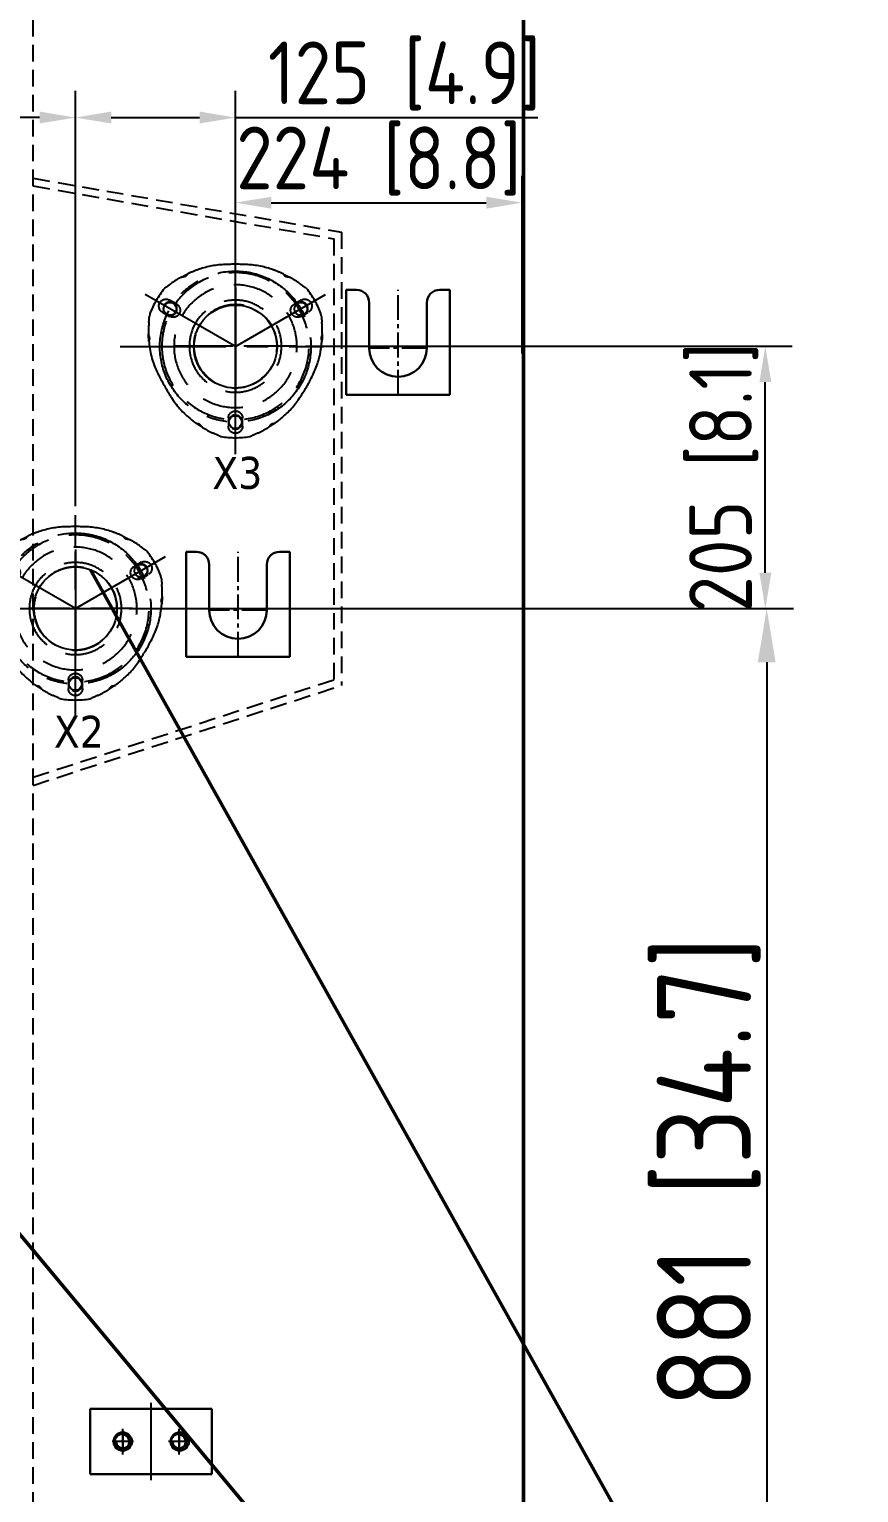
# Model space of a CAD drawing. Header units: millimetres. Extents: x 226184 to 235717, y -181921 to -175474.
# Drawn here: x 229020 to 229668, y -177873 to -176729 of the extents above; entities that cross this region are included whole.
import ezdxf

# ---------------------------------------------------------------- set-up
doc = ezdxf.new("R2010")
doc.units = ezdxf.units.MM
doc.header["$LTSCALE"] = 13
for name, pattern in [('CENTER2', [1.125, 0.75, -0.125, 0.125, -0.125]), ('CENTERX2', [101.6, 63.5, -12.7, 12.7, -12.7]), ('DASHED', [0.75, 0.5, -0.25]), ('HIDDEN', [9.525, 6.35, -3.175])]:
    doc.linetypes.add(name, pattern=pattern)
for name, color, linetype in [('1', 4, 'Continuous'), ('2', 3, 'Continuous'), ('2细线层', 4, 'Continuous'), ('4', 2, 'HIDDEN'), ('4虚线层', 6, 'DASHED'), ('中心线', 1, 'CENTER2'), ('粗实线', 4, 'Continuous')]:
    doc.layers.add(name, color=color, linetype=linetype)
doc.layers.add('2细实线', color=3, linetype='Continuous', lineweight=20)
doc.layers.add('标注、文本', color=3, linetype='Continuous', lineweight=25)
doc.styles.get("Standard").update_dxf_attribs({"font": 'gbenor.shx', "bigfont": 'gbcbig.shx'})
doc.styles.add('Tahoma$001', font='tahoma.ttf', dxfattribs={"height": 2.159784})
doc.dimstyles.new('英寸 1-10', dxfattribs={"dimscale": 14, "dimtxt": 3.5, "dimasz": 2, "dimexe": 1.5, "dimexo": 0.5, "dimgap": 0.5, "dimtad": 1, "dimtoh": 1, "dimdec": 1, "dimdsep": 46, "dimtxsty": 'Standard', "dimcen": 2.5, "dimclrd": 3, "dimclre": 3, "dimclrt": 3, "dimadec": 0, "dimazin": 2, "dimtfac": 1, "dimtdec": 1, "dimtmove": 0, "dimatfit": 2, "dimfxl": 1, "dimarcsym": 0})

# ---------------------------------------------------------------- blocks, each defined once
blk = doc.blocks.new('*D39')
at = {"layer": '2细实线', "color": 3, "linetype": 'ByBlock', "lineweight": -2}
for p, q in [((228930.8, -176897.1), (228930.8, -176777.3)), ((229055.8, -177102.1), (229055.8, -176777.3)), ((228930.8, -176798.3), (228694.7, -176798.3)), ((229027.8, -176798.3), (228958.8, -176798.3))]:
    blk.add_line(p, q, dxfattribs=at)
at = {"layer": '2细实线', "color": 3, "linetype": 'ByBlock'}
for points in [[(228958.8, -176793.6), (228958.8, -176802.9), (228930.8, -176798.3)], [(229027.8, -176793.6), (229027.8, -176802.9), (229055.8, -176798.3)]]:
    blk.add_solid(points, dxfattribs=at)
at = {"layer": 'Defpoints', "color": 0, "linetype": 'ByBlock'}
for p in [(228930.8, -176798.3), (228930.8, -176904.1), (229055.8, -177109.1)]:
    blk.add_point(p, dxfattribs=at)
at = {"layer": '2细实线', "color": 3, "linetype": 'ByBlock', "insert": (228798.7, -176765.8), "char_height": 49, "attachment_point": 5}
blk.add_mtext('125 [4.9]', dxfattribs=at)
blk = doc.blocks.new('*D40')
at = {"layer": '2细实线', "color": 3, "linetype": 'ByBlock', "lineweight": -2}
for p, q in [((229055.8, -177099.4), (229055.8, -176777.3)), ((229180.8, -177025), (229180.8, -176777.3)), ((229083.8, -176798.3), (229152.8, -176798.3)), ((229180.8, -176798.3), (229416.9, -176798.3))]:
    blk.add_line(p, q, dxfattribs=at)
at = {"layer": '2细实线', "color": 3, "linetype": 'ByBlock'}
for points in [[(229083.8, -176793.6), (229083.8, -176802.9), (229055.8, -176798.3)], [(229152.8, -176793.6), (229152.8, -176802.9), (229180.8, -176798.3)]]:
    blk.add_solid(points, dxfattribs=at)
at = {"layer": 'Defpoints', "color": 0, "linetype": 'ByBlock'}
for p in [(229180.8, -176798.3), (229180.8, -177032), (229055.8, -177106.4)]:
    blk.add_point(p, dxfattribs=at)
at = {"layer": '2细实线', "color": 3, "linetype": 'ByBlock', "insert": (229312.8, -176765.8), "char_height": 49, "attachment_point": 5}
blk.add_mtext('125 [4.9]', dxfattribs=at)
blk = doc.blocks.new('*D47')
at = {"layer": '2细实线', "color": 3, "linetype": 'ByBlock', "lineweight": -2}
for p, q in [((229180.8, -176982.8), (229180.8, -176843.8)), ((229404.7, -176982.8), (229404.7, -176843.8)), ((229208.8, -176864.8), (229376.7, -176864.8))]:
    blk.add_line(p, q, dxfattribs=at)
at = {"layer": '2细实线', "color": 3, "linetype": 'ByBlock'}
for points in [[(229208.8, -176860.2), (229208.8, -176869.5), (229180.8, -176864.8)], [(229376.7, -176860.2), (229376.7, -176869.5), (229404.7, -176864.8)]]:
    blk.add_solid(points, dxfattribs=at)
at = {"layer": 'Defpoints', "color": 0, "linetype": 'ByBlock'}
for p in [(229404.7, -176864.8), (229180.8, -176989.8), (229404.7, -176989.8)]:
    blk.add_point(p, dxfattribs=at)
at = {"layer": '2细实线', "color": 3, "linetype": 'ByBlock', "insert": (229292.8, -176832.3), "char_height": 49, "attachment_point": 5}
blk.add_mtext('224 [8.8]', dxfattribs=at)
blk = doc.blocks.new('*D48')
at = {"layer": '2细实线', "color": 3, "linetype": 'ByBlock', "lineweight": -2}
for p, q in [((229099.2, -177182), (229616.8, -177182)), ((229595.8, -177224), (229595.8, -178021)), ((229412.8, -178063), (229616.8, -178063))]:
    blk.add_line(p, q, dxfattribs=at)
at = {"layer": '2细实线', "color": 3, "linetype": 'ByBlock'}
for points in [[(229588.8, -177224), (229602.8, -177224), (229595.8, -177182)], [(229588.8, -178021), (229602.8, -178021), (229595.8, -178063)]]:
    blk.add_solid(points, dxfattribs=at)
at = {"layer": 'Defpoints', "color": 0, "linetype": 'ByBlock'}
for p in [(229092.2, -177182), (229405.8, -178063), (229595.8, -178063)]:
    blk.add_point(p, dxfattribs=at)
at = {"layer": '2细实线', "color": 3, "linetype": 'ByBlock', "insert": (229550.5, -177622.5), "char_height": 73.5, "attachment_point": 5, "rotation": 90}
blk.add_mtext('881 [34.7]', dxfattribs=at)
blk = doc.blocks.new('*D49')
at = {"layer": '2细实线', "color": 3, "linetype": 'ByBlock', "lineweight": -2}
for p, q in [((229235.5, -176977), (229615.7, -176977)), ((229594.7, -177154), (229594.7, -177005)), ((229228.3, -177182), (229615.7, -177182))]:
    blk.add_line(p, q, dxfattribs=at)
at = {"layer": '2细实线', "color": 3, "linetype": 'ByBlock'}
for points in [[(229590.1, -177005), (229599.4, -177005), (229594.7, -176977)], [(229590.1, -177154), (229599.4, -177154), (229594.7, -177182)]]:
    blk.add_solid(points, dxfattribs=at)
at = {"layer": 'Defpoints', "color": 0, "linetype": 'ByBlock'}
for p in [(229228.5, -176977), (229594.7, -176977), (229221.3, -177182)]:
    blk.add_point(p, dxfattribs=at)
at = {"layer": '2细实线', "color": 3, "linetype": 'ByBlock', "insert": (229562.2, -177079.5), "char_height": 49, "attachment_point": 5, "rotation": 90}
blk.add_mtext('205 [8.1]', dxfattribs=at)
blk = doc.blocks.new('A$C712F3155')
at = {"layer": '1', "color": 1, "linetype": 'CENTERX2', "lineweight": -3, "ltscale": 0.1}
for p, q in [((90, 0), (90, 157)), ((90, 130.3), (90, 35.5)), ((90, 84.1), (19.5, 124.8)), ((90, 84.1), (160.5, 124.8)), ((0, 84.1), (158.7, 84.1))]:
    blk.add_line(p, q, dxfattribs=at)
blk.add_circle((90, 84.1), 59, dxfattribs=at)
at = {"layer": '2细线层'}
for centre in [(38.9, 113.6), (141.1, 113.6), (90, 25.1)]:
    blk.add_circle(centre, 5, dxfattribs=at)
at = {"layer": '标注、文本'}
for centre in [(38.9, 113.6), (141.1, 113.6), (90, 25.1)]:
    blk.add_arc(centre, 5.5, 242.6715, 150, dxfattribs=at)
at = {"layer": '粗实线'}
blk.add_circle((90, 84.1), 32.5, dxfattribs=at)
blk = doc.blocks.new('A$C03F92070')
at = {"layer": '4虚线层', "ltscale": 5}
for p, q in [((67.8, 40.2), (67.8, 116)), ((16.4, 107.6), (22, 104.3)), ((113.7, 104.3), (119.3, 107.6)), ((16.5, 94.8), (10.9, 98)), ((124.8, 98), (119.2, 94.8)), ((23.3, 71.5), (112.4, 71.5)), ((62.3, 8.9), (62.3, 15.4)), ((73.3, 15.4), (73.3, 8.9))]:
    blk.add_line(p, q, dxfattribs=at)
for radius in [57.5, 48, 36, 32.5]:
    blk.add_circle((67.8, 71.5), radius, dxfattribs=at)
at = {"layer": '4虚线层', "ltscale": 5, "extrusion": (0, 0, -1)}
for centre, radius, start, end in [((-68.8, 46.5), 90, 64.9245, 71.0219), ((-62.3, 65.4), 70, 71.0219, 87.9453), ((-67.8, -88), 223.5, 87.9453, 92.0547), ((-73.4, 65.4), 70, 92.0547, 108.9781), ((-66.9, 46.5), 90, 108.9781, 115.0755), ((-67.8, 71.5), 71.5, 20.9645, 39.0355), ((-68.8, 46.5), 90, 51.0831, 52.2343), ((-68.8, 46.5), 90, 55.4521, 61.3818), ((-66.9, 46.5), 90, 118.6182, 124.5479), ((-66.9, 46.5), 90, 127.7657, 128.9169), ((-67.8, 71.5), 71.5, 140.9645, 159.0355), ((-90, 83.1), 90, 7.7657, 8.9169), ((-45.7, 83.1), 90, 171.0831, 172.2343), ((-90, 83.1), 90, 358.6182, 4.5479), ((-45.7, 83.1), 90, 175.4521, 181.3818), ((-90, 83.1), 90, 349.4672, 355.0755), ((-65.6, 80.8), 70, 186.6023, 207.2178), ((-45.7, 83.1), 90, 184.9245, 186.6023), ((-70.3, 79.5), 70, 331.9245, 349.4672), ((-205.8, 151.7), 223.5, 327.6503, 331.9245), ((71, 151), 223.5, 207.2178, 212.3568), ((-76.1, 69.6), 70, 310.1708, 327.6503), ((-58.7, 68.9), 70, 212.3568, 233.0262), ((-89, 84.9), 90, 304.9245, 310.1708), ((-46.7, 84.9), 90, 233.0262, 235.0755), ((-89, 84.9), 90, 295.4521, 301.3818), ((-89, 84.9), 90, 291.0831, 292.2343), ((-67.8, 71.5), 71.5, 260.9645, 279.0355), ((-46.7, 84.9), 90, 247.7657, 248.9169), ((-46.7, 84.9), 90, 238.6182, 244.5479)]:
    blk.add_arc(centre, radius, start, end, dxfattribs=at)
at = {"layer": '4虚线层', "ltscale": 5}
for centre, start, end in [((13.6, 102.8), 60, 240), ((19.2, 99.6), 240, 60), ((116.5, 99.6), 120, 300), ((122.1, 102.8), 300, 120), ((67.8, 15.4), 0, 180), ((67.8, 8.9), 180, 0)]:
    blk.add_arc(centre, 5.5, start, end, dxfattribs=at)
for points, knots in [([(30.9, 128.1), (30.9, 128.1), (30.9, 128.1), (30.8, 128.1), (30.8, 128), (30.6, 128), (30.5, 127.9), (30.2, 127.8), (30, 127.7), (29.7, 127.5), (29.5, 127.4), (29.2, 127.3), (29, 127.2), (28.6, 127), (28.4, 126.9), (28, 126.7), (27.8, 126.6), (27.4, 126.4), (27.2, 126.3), (26.9, 126.1), (26.7, 126), (26.4, 125.8), (26.2, 125.8), (26, 125.6), (25.9, 125.6), (25.7, 125.5), (25.6, 125.4), (25.6, 125.4), (25.6, 125.4), (25.6, 125.4), (25.6, 125.4), (25.6, 125.4)], [0, 0, 0, 0, 0.043819, 0.043819, 0.119878, 0.119878, 0.195937, 0.195937, 0.271996, 0.271996, 0.348055, 0.348055, 0.424114, 0.424114, 0.500173, 0.500173, 0.576231, 0.576231, 0.65229, 0.65229, 0.728349, 0.728349, 0.804408, 0.804408, 0.880467, 0.880467, 0.956526, 0.956526, 0.994556, 0.994556, 1, 1, 1, 1]), ([(30.7, 128), (30.6, 128), (30.6, 127.9), (30.5, 127.8), (30.4, 127.8), (30.3, 127.6), (30.2, 127.5), (30.1, 127.4), (30, 127.3), (29.9, 127), (29.8, 126.9), (29.6, 126.7), (29.5, 126.6), (29.3, 126.5), (29.2, 126.4), (28.9, 126.3), (28.8, 126.2), (28.4, 126.1), (28.1, 126), (27.5, 125.9), (27.3, 125.8), (26.9, 125.8), (26.7, 125.7), (26.5, 125.7), (26.4, 125.7), (26, 125.6), (25.8, 125.6), (25.7, 125.5)], [0, 0, 0, 0, 0.0625, 0.0625, 0.125, 0.125, 0.1875, 0.1875, 0.25, 0.25, 0.3125, 0.3125, 0.375, 0.375, 0.4375, 0.4375, 0.5, 0.5, 0.625, 0.625, 0.75, 0.75, 0.8125, 0.8125, 0.875, 0.875, 1, 1, 1, 1]), ([(110.1, 125.4), (110.1, 125.4), (110.1, 125.4), (110.1, 125.4), (110.1, 125.4), (110.1, 125.4), (110, 125.5), (109.8, 125.6), (109.7, 125.6), (109.5, 125.8), (109.3, 125.8), (109, 126), (108.8, 126.1), (108.5, 126.3), (108.3, 126.4), (107.9, 126.6), (107.7, 126.7), (107.3, 126.9), (107.1, 127), (106.7, 127.2), (106.5, 127.3), (106.2, 127.5), (106, 127.5), (105.7, 127.7), (105.5, 127.8), (105.2, 127.9), (105.1, 128), (104.9, 128), (104.9, 128.1), (104.8, 128.1), (104.8, 128.1), (104.8, 128.1), (104.8, 128.1), (104.8, 128.1)], [0, 0, 0, 0, 0.005743, 0.005743, 0.043766, 0.043766, 0.119813, 0.119813, 0.195859, 0.195859, 0.271906, 0.271906, 0.347952, 0.347952, 0.423999, 0.423999, 0.500046, 0.500046, 0.576092, 0.576092, 0.652139, 0.652139, 0.728185, 0.728185, 0.804232, 0.804232, 0.880279, 0.880279, 0.956325, 0.956325, 0.994349, 0.994349, 1, 1, 1, 1]), ([(110, 125.5), (109.9, 125.5), (109.8, 125.6), (109.6, 125.6), (109.5, 125.6), (109.2, 125.7), (109, 125.7), (108.4, 125.8), (108.2, 125.9), (107.6, 126), (107.3, 126.1), (106.9, 126.2), (106.8, 126.3), (106.5, 126.4), (106.4, 126.5), (106.2, 126.6), (106.1, 126.7), (105.9, 126.9), (105.8, 127), (105.7, 127.3), (105.6, 127.3), (105.5, 127.5), (105.4, 127.6), (105.3, 127.8), (105.2, 127.8), (105.1, 127.9), (105.1, 128), (105, 128)], [0, 0, 0, 0, 0.0625, 0.0625, 0.125, 0.125, 0.25, 0.25, 0.375, 0.375, 0.5, 0.5, 0.5625, 0.5625, 0.625, 0.625, 0.6875, 0.6875, 0.75, 0.75, 0.8125, 0.8125, 0.875, 0.875, 0.9375, 0.9375, 1, 1, 1, 1]), ([(13.9, 117.8), (13.9, 117.8), (13.9, 117.8), (13.8, 117.7), (13.8, 117.7), (13.7, 117.6), (13.7, 117.6)], [0, 0, 0, 0, 0.272943, 0.542517, 0.809704, 1, 1, 1, 1]), ([(14.2, 118), (14.2, 118), (14.1, 118), (14.1, 117.9), (14, 117.9), (14, 117.8), (13.9, 117.8)], [0, 0, 0, 0, 0.251777, 0.501943, 0.751136, 1, 1, 1, 1]), ([(14.6, 118.3), (14.5, 118.2), (14.5, 118.2), (14.4, 118.1), (14.3, 118.1), (14.2, 118), (14.2, 118)], [0, 0, 0, 0, 0.251749, 0.501948, 0.751171, 1, 1, 1, 1]), ([(15.7, 119.2), (15.7, 119.1), (15.6, 119), (15.5, 118.9), (15.3, 118.8), (15.2, 118.7), (15.1, 118.6), (14.9, 118.5), (14.8, 118.5), (14.7, 118.4), (14.6, 118.3), (14.6, 118.3)], [0, 0, 0, 0, 0.114473, 0.22719, 0.338528, 0.448878, 0.558641, 0.668227, 0.778044, 0.888502, 1, 1, 1, 1]), ([(17.8, 120.6), (17.8, 120.6), (17.7, 120.6), (17.6, 120.5), (17.3, 120.3), (16.9, 120), (16.6, 119.8), (16.3, 119.6), (16, 119.4), (15.8, 119.2), (15.7, 119.2)], [0, 0, 0, 0, 0.026865, 0.187364, 0.351072, 0.511786, 0.674931, 0.783277, 0.891149, 1, 1, 1, 1]), ([(120, 119.2), (119.9, 119.2), (119.8, 119.3), (119.7, 119.4), (119.5, 119.5), (119.4, 119.6), (119.3, 119.6), (119.1, 119.8), (118.8, 120), (118.4, 120.3), (118.1, 120.5), (118, 120.6), (117.9, 120.6), (117.9, 120.6)], [0, 0, 0, 0, 0.05466, 0.108896, 0.162888, 0.216817, 0.270864, 0.325211, 0.488741, 0.649833, 0.813717, 0.974388, 1, 1, 1, 1]), ([(121.1, 118.3), (121.1, 118.3), (121, 118.4), (120.9, 118.5), (120.8, 118.5), (120.6, 118.6), (120.5, 118.7), (120.4, 118.8), (120.2, 118.9), (120.1, 119), (120, 119.1), (120, 119.2)], [0, 0, 0, 0, 0.111498, 0.221956, 0.331773, 0.441359, 0.551122, 0.661472, 0.77281, 0.885527, 1, 1, 1, 1]), ([(121.5, 118), (121.5, 118), (121.4, 118.1), (121.3, 118.1), (121.2, 118.2), (121.2, 118.2), (121.1, 118.3)], [0, 0, 0, 0, 0.248829, 0.498052, 0.748251, 1, 1, 1, 1]), ([(121.8, 117.8), (121.7, 117.8), (121.7, 117.9), (121.6, 117.9), (121.6, 118), (121.5, 118), (121.5, 118)], [0, 0, 0, 0, 0.248864, 0.498057, 0.748223, 1, 1, 1, 1]), ([(122, 117.6), (122, 117.6), (121.9, 117.7), (121.9, 117.7), (121.8, 117.8), (121.8, 117.8), (121.8, 117.8)], [0, 0, 0, 0, 0.190293, 0.457482, 0.727057, 1, 1, 1, 1]), ([(0.5, 92.8), (0.5, 92.7), (0.5, 92.6), (0.5, 92.4), (0.5, 92.3), (0.4, 92.1), (0.4, 91.9), (0.4, 91.7), (0.4, 91.3), (0.3, 90.9), (0.3, 90.5), (0.3, 90.3), (0.3, 90.3), (0.3, 90.2)], [0, 0, 0, 0, 0.05466, 0.108897, 0.162889, 0.216817, 0.270864, 0.325211, 0.488741, 0.649833, 0.813717, 0.974388, 1, 1, 1, 1]), ([(0.7, 94.3), (0.7, 94.2), (0.7, 94.1), (0.6, 94), (0.6, 93.8), (0.6, 93.6), (0.6, 93.5), (0.6, 93.3), (0.6, 93.1), (0.5, 93), (0.5, 92.8), (0.5, 92.8)], [0, 0, 0, 0, 0.111498, 0.221956, 0.331773, 0.441359, 0.551122, 0.661472, 0.77281, 0.885527, 1, 1, 1, 1]), ([(0.7, 94.7), (0.7, 94.6), (0.7, 94.6), (0.7, 94.5), (0.7, 94.4), (0.7, 94.3), (0.7, 94.3)], [0, 0, 0, 0, 0.248829, 0.498052, 0.748251, 1, 1, 1, 1]), ([(0.8, 95.3), (0.8, 95.3), (0.8, 95.2), (0.8, 95.2), (0.8, 95.1), (0.8, 95), (0.8, 95)], [0, 0, 0, 0, 0.190297, 0.457484, 0.727058, 1, 1, 1, 1]), ([(134.9, 95), (134.9, 95), (134.9, 95.1), (134.9, 95.2), (134.9, 95.2), (134.9, 95.3), (134.9, 95.3)], [0, 0, 0, 0, 0.272943, 0.542517, 0.809704, 1, 1, 1, 1]), ([(135, 94.7), (135, 94.7), (134.9, 94.8), (134.9, 94.8), (134.9, 94.9), (134.9, 95), (134.9, 95)], [0, 0, 0, 0, 0.251777, 0.501943, 0.751136, 1, 1, 1, 1]), ([(135, 94.3), (135, 94.3), (135, 94.4), (135, 94.5), (135, 94.6), (135, 94.6), (135, 94.7)], [0, 0, 0, 0, 0.251749, 0.501948, 0.751171, 1, 1, 1, 1]), ([(135.2, 92.8), (135.2, 92.8), (135.2, 93), (135.1, 93.1), (135.1, 93.3), (135.1, 93.5), (135.1, 93.6), (135.1, 93.8), (135.1, 94), (135, 94.1), (135, 94.2), (135, 94.3)], [0, 0, 0, 0, 0.114473, 0.22719, 0.338528, 0.448878, 0.558641, 0.668227, 0.778044, 0.888502, 1, 1, 1, 1]), ([(135.4, 90.2), (135.4, 90.3), (135.4, 90.3), (135.4, 90.5), (135.4, 90.9), (135.3, 91.3), (135.3, 91.7), (135.3, 92.1), (135.2, 92.4), (135.2, 92.7), (135.2, 92.8)], [0, 0, 0, 0, 0.026865, 0.187364, 0.351073, 0.511786, 0.674931, 0.783277, 0.891149, 1, 1, 1, 1]), ([(0, 81.2), (0, 81.2), (0, 81.2), (0, 81.1), (0, 81.1), (0, 81.1), (0, 81), (0, 80.8), (0, 80.7), (0, 80.4), (0, 80.2), (0.1, 79.8), (0.1, 79.7), (0.1, 79.2), (0.1, 79), (0.1, 78.6), (0.1, 78.4), (0.1, 77.9), (0.2, 77.7), (0.2, 77.3), (0.2, 77.1), (0.2, 76.7), (0.2, 76.5), (0.3, 76.1), (0.3, 76), (0.3, 75.7), (0.3, 75.5), (0.3, 75.3), (0.3, 75.3), (0.3, 75.2), (0.3, 75.2), (0.3, 75.2), (0.3, 75.2), (0.3, 75.2)], [0, 0, 0, 0, 0.005743, 0.005743, 0.043766, 0.043766, 0.119813, 0.119813, 0.195859, 0.195859, 0.271906, 0.271906, 0.347952, 0.347952, 0.423999, 0.423999, 0.500046, 0.500046, 0.576092, 0.576092, 0.652139, 0.652139, 0.728185, 0.728185, 0.804232, 0.804232, 0.880279, 0.880279, 0.956325, 0.956325, 0.994349, 0.994349, 1, 1, 1, 1]), ([(0, 81), (0, 80.9), (0, 80.8), (0.1, 80.6), (0.1, 80.5), (0.2, 80.2), (0.3, 80), (0.5, 79.5), (0.6, 79.2), (0.8, 78.7), (0.8, 78.4), (0.9, 78), (0.9, 77.8), (1, 77.5), (1, 77.4), (0.9, 77.1), (0.9, 77), (0.8, 76.7), (0.8, 76.6), (0.7, 76.3), (0.6, 76.2), (0.5, 76), (0.5, 75.9), (0.4, 75.8), (0.4, 75.7), (0.3, 75.5), (0.3, 75.5), (0.3, 75.4)], [0, 0, 0, 0, 0.0625, 0.0625, 0.125, 0.125, 0.25, 0.25, 0.375, 0.375, 0.5, 0.5, 0.5625, 0.5625, 0.625, 0.625, 0.6875, 0.6875, 0.75, 0.75, 0.8125, 0.8125, 0.875, 0.875, 0.9375, 0.9375, 1, 1, 1, 1]), ([(135.4, 75.4), (135.4, 75.5), (135.4, 75.5), (135.3, 75.7), (135.3, 75.8), (135.2, 75.9), (135.2, 76), (135.1, 76.2), (135, 76.3), (134.9, 76.6), (134.9, 76.7), (134.8, 77), (134.8, 77.1), (134.7, 77.4), (134.7, 77.5), (134.8, 77.8), (134.8, 78), (134.9, 78.4), (134.9, 78.7), (135.1, 79.2), (135.2, 79.5), (135.3, 79.8), (135.4, 80), (135.5, 80.2), (135.5, 80.3), (135.6, 80.6), (135.7, 80.8), (135.7, 81)], [0, 0, 0, 0, 0.0625, 0.0625, 0.125, 0.125, 0.1875, 0.1875, 0.25, 0.25, 0.3125, 0.3125, 0.375, 0.375, 0.4375, 0.4375, 0.5, 0.5, 0.625, 0.625, 0.75, 0.75, 0.8125, 0.8125, 0.875, 0.875, 1, 1, 1, 1]), ([(135.4, 75.2), (135.4, 75.2), (135.4, 75.2), (135.4, 75.3), (135.4, 75.3), (135.4, 75.5), (135.4, 75.7), (135.4, 76), (135.4, 76.1), (135.5, 76.5), (135.5, 76.7), (135.5, 77.1), (135.5, 77.3), (135.5, 77.7), (135.6, 78), (135.6, 78.4), (135.6, 78.6), (135.6, 79), (135.6, 79.3), (135.6, 79.7), (135.6, 79.9), (135.7, 80.2), (135.7, 80.4), (135.7, 80.7), (135.7, 80.8), (135.7, 81), (135.7, 81.1), (135.7, 81.1), (135.7, 81.1), (135.7, 81.2), (135.7, 81.2), (135.7, 81.2)], [0, 0, 0, 0, 0.043819, 0.043819, 0.119878, 0.119878, 0.195937, 0.195937, 0.271996, 0.271996, 0.348055, 0.348055, 0.424114, 0.424114, 0.500173, 0.500173, 0.576232, 0.576232, 0.65229, 0.65229, 0.728349, 0.728349, 0.804408, 0.804408, 0.880467, 0.880467, 0.956526, 0.956526, 0.994556, 0.994556, 1, 1, 1, 1]), ([(37.3, 11.2), (37.3, 11.2), (37.3, 11.2), (37.4, 11.1), (37.4, 11.1), (37.6, 11), (37.7, 10.9), (37.9, 10.7), (38.1, 10.6), (38.4, 10.4), (38.6, 10.3), (38.9, 10.1), (39.1, 10), (39.4, 9.7), (39.6, 9.6), (40, 9.4), (40.2, 9.3), (40.5, 9), (40.7, 8.9), (41, 8.7), (41.2, 8.6), (41.5, 8.4), (41.6, 8.3), (41.9, 8.2), (42, 8.1), (42.2, 8), (42.2, 8), (42.3, 7.9), (42.3, 7.9), (42.3, 7.9), (42.3, 7.9), (42.3, 7.9)], [0, 0, 0, 0, 0.043819, 0.043819, 0.119878, 0.119878, 0.195937, 0.195937, 0.271996, 0.271996, 0.348055, 0.348055, 0.424114, 0.424114, 0.500173, 0.500173, 0.576231, 0.576231, 0.65229, 0.65229, 0.728349, 0.728349, 0.804408, 0.804408, 0.880467, 0.880467, 0.956526, 0.956526, 0.994556, 0.994556, 1, 1, 1, 1]), ([(37.5, 11.1), (37.5, 11), (37.6, 11), (37.7, 11), (37.8, 10.9), (38, 10.9), (38.1, 10.9), (38.3, 10.9), (38.5, 10.9), (38.7, 10.8), (38.8, 10.8), (39.1, 10.8), (39.3, 10.7), (39.5, 10.6), (39.6, 10.5), (39.9, 10.4), (40, 10.3), (40.3, 10), (40.5, 9.8), (40.9, 9.4), (41.1, 9.2), (41.3, 8.9), (41.4, 8.8), (41.6, 8.6), (41.7, 8.5), (41.9, 8.2), (42, 8.1), (42.1, 8)], [0, 0, 0, 0, 0.0625, 0.0625, 0.125, 0.125, 0.1875, 0.1875, 0.25, 0.25, 0.3125, 0.3125, 0.375, 0.375, 0.4375, 0.4375, 0.5, 0.5, 0.625, 0.625, 0.75, 0.75, 0.8125, 0.8125, 0.875, 0.875, 1, 1, 1, 1]), ([(50.3, 3.6), (50.3, 3.6), (50.4, 3.5), (50.6, 3.5), (50.9, 3.3), (51.3, 3.1), (51.7, 3), (52, 2.8), (52.3, 2.7), (52.5, 2.6), (52.6, 2.5)], [0, 0, 0, 0, 0.026866, 0.187364, 0.351073, 0.511786, 0.674931, 0.783277, 0.891149, 1, 1, 1, 1]), ([(52.6, 2.5), (52.7, 2.5), (52.8, 2.5), (52.9, 2.4), (53.1, 2.3), (53.3, 2.3), (53.4, 2.2), (53.6, 2.1), (53.7, 2.1), (53.8, 2), (53.9, 2), (54, 1.9)], [0, 0, 0, 0, 0.114473, 0.22719, 0.338528, 0.448878, 0.558641, 0.668227, 0.778044, 0.888502, 1, 1, 1, 1]), ([(54, 1.9), (54, 1.9), (54.1, 1.9), (54.2, 1.9), (54.3, 1.8), (54.3, 1.8), (54.4, 1.8)], [0, 0, 0, 0, 0.251749, 0.501948, 0.751171, 1, 1, 1, 1]), ([(54.4, 1.8), (54.4, 1.8), (54.5, 1.7), (54.5, 1.7), (54.6, 1.7), (54.7, 1.7), (54.7, 1.6)], [0, 0, 0, 0, 0.251777, 0.501943, 0.751136, 1, 1, 1, 1]), ([(54.7, 1.6), (54.7, 1.6), (54.8, 1.6), (54.8, 1.6), (54.9, 1.6), (54.9, 1.5), (54.9, 1.5)], [0, 0, 0, 0, 0.272943, 0.542518, 0.809705, 1, 1, 1, 1]), ([(80.8, 1.5), (80.8, 1.5), (80.8, 1.6), (80.9, 1.6), (80.9, 1.6), (81, 1.6), (81, 1.6)], [0, 0, 0, 0, 0.190295, 0.457482, 0.727057, 1, 1, 1, 1]), ([(81, 1.6), (81, 1.7), (81.1, 1.7), (81.2, 1.7), (81.2, 1.7), (81.3, 1.8), (81.3, 1.8)], [0, 0, 0, 0, 0.248864, 0.498057, 0.748223, 1, 1, 1, 1]), ([(81.3, 1.8), (81.4, 1.8), (81.4, 1.8), (81.5, 1.9), (81.6, 1.9), (81.7, 1.9), (81.7, 1.9)], [0, 0, 0, 0, 0.248829, 0.498052, 0.748251, 1, 1, 1, 1]), ([(81.7, 1.9), (81.8, 2), (81.9, 2), (82, 2.1), (82.1, 2.1), (82.3, 2.2), (82.4, 2.3), (82.6, 2.3), (82.7, 2.4), (82.9, 2.5), (83, 2.5), (83.1, 2.5)], [0, 0, 0, 0, 0.111498, 0.221956, 0.331773, 0.441359, 0.551122, 0.661472, 0.77281, 0.885527, 1, 1, 1, 1]), ([(83.1, 2.5), (83.1, 2.5), (83.2, 2.6), (83.4, 2.7), (83.5, 2.7), (83.7, 2.8), (83.8, 2.9), (84.1, 3), (84.4, 3.1), (84.8, 3.3), (85.1, 3.5), (85.3, 3.5), (85.4, 3.6), (85.4, 3.6)], [0, 0, 0, 0, 0.05466, 0.108897, 0.162889, 0.216817, 0.270864, 0.325211, 0.488741, 0.649834, 0.813718, 0.974389, 1, 1, 1, 1]), ([(93.4, 7.9), (93.4, 7.9), (93.4, 7.9), (93.4, 7.9), (93.4, 7.9), (93.5, 8), (93.5, 8), (93.7, 8.1), (93.8, 8.2), (94.1, 8.3), (94.2, 8.4), (94.5, 8.6), (94.7, 8.7), (95, 8.9), (95.2, 9), (95.6, 9.3), (95.7, 9.4), (96.1, 9.6), (96.3, 9.7), (96.7, 10), (96.8, 10.1), (97.2, 10.3), (97.3, 10.4), (97.6, 10.6), (97.8, 10.7), (98, 10.9), (98.1, 11), (98.3, 11.1), (98.3, 11.1), (98.4, 11.2), (98.4, 11.2), (98.4, 11.2), (98.4, 11.2), (98.4, 11.2)], [0, 0, 0, 0, 0.005743, 0.005743, 0.043766, 0.043766, 0.119813, 0.119813, 0.195859, 0.195859, 0.271906, 0.271906, 0.347952, 0.347952, 0.423999, 0.423999, 0.500046, 0.500046, 0.576092, 0.576092, 0.652139, 0.652139, 0.728185, 0.728185, 0.804232, 0.804232, 0.880279, 0.880279, 0.956325, 0.956325, 0.994349, 0.994349, 1, 1, 1, 1]), ([(93.6, 8), (93.6, 8), (93.7, 8.1), (93.8, 8.2), (93.9, 8.3), (94.1, 8.6), (94.3, 8.8), (94.6, 9.2), (94.8, 9.4), (95.2, 9.8), (95.4, 10), (95.7, 10.3), (95.8, 10.4), (96.1, 10.5), (96.2, 10.6), (96.4, 10.7), (96.6, 10.8), (96.9, 10.8), (97, 10.8), (97.2, 10.9), (97.4, 10.9), (97.6, 10.9), (97.7, 10.9), (97.9, 10.9), (98, 11), (98.1, 11), (98.2, 11), (98.2, 11.1)], [0, 0, 0, 0, 0.0625, 0.0625, 0.125, 0.125, 0.25, 0.25, 0.375, 0.375, 0.5, 0.5, 0.5625, 0.5625, 0.625, 0.625, 0.6875, 0.6875, 0.75, 0.75, 0.8125, 0.8125, 0.875, 0.875, 0.9375, 0.9375, 1, 1, 1, 1])]:
    blk.add_open_spline(points, degree=3, knots=knots, dxfattribs=at)
blk.add_open_spline([(0.8, 95.3), (0.8, 95.2), (0.8, 95.1), (0.8, 95)], degree=3, dxfattribs=at)
blk = doc.blocks.new('0.020')
at = {"layer": '中心线', "ltscale": 2}
for p, q in [((13611.2, 16499.1), (13611.2, 16581.1)), ((13588.7, 16535.6), (13633.7, 16535.6))]:
    blk.add_line(p, q, dxfattribs=at)
at = {"layer": '粗实线', "lineweight": 30}
for p, q in [((13570.7, 16499.1), (13570.7, 16581.1)), ((13570.7, 16581.1), (13578.7, 16581.1)), ((13643.7, 16581.1), (13651.7, 16581.1)), ((13651.7, 16499.1), (13651.7, 16581.1)), ((13588.7, 16535.6), (13588.7, 16571.1)), ((13633.7, 16535.6), (13633.7, 16571.1)), ((13570.7, 16499.1), (13651.7, 16499.1))]:
    blk.add_line(p, q, dxfattribs=at)
for centre, radius, start, end in [((13578.7, 16571.1), 10, 0, 90), ((13643.7, 16571.1), 10, 90, 180), ((13611.2, 16535.6), 22.5, 180, 0)]:
    blk.add_arc(centre, radius, start, end, dxfattribs=at)

msp = doc.modelspace()

# ---------------------------------------------------------------- linework, layer by layer
at = {"layer": '1', "color": 1, "linetype": 'CENTERX2', "lineweight": -3, "ltscale": 0.05}
for p, q in [((229180.769, -177031.976), (229180.769, -176921.976)), ((229228.519, -176976.976), (229133.019, -176976.976)), ((228979.361, -177181.976), (229092.178, -177181.976))]:
    msp.add_line(p, q, dxfattribs=at)
at = {"layer": '1', "color": 1, "linetype": 'CENTERX2', "lineweight": -3, "ltscale": 0.1}
for p, q in [((229114.769, -177802.838), (229114.769, -177863.113)), ((229092.769, -177842.984), (229092.769, -177822.967)), ((229136.769, -177842.984), (229136.769, -177822.967))]:
    msp.add_line(p, q, dxfattribs=at)
at = {"layer": '1'}
for centre in [(229092.769, -177832.976), (229136.769, -177832.976)]:
    msp.add_circle(centre, 6, dxfattribs=at)
at = {"layer": '2'}
for centre in [(229092.769, -177832.976), (229136.769, -177832.976)]:
    msp.add_arc(centre, 5.1, 180, 90, dxfattribs=at)
at = {"layer": '4'}
for p, q in [((229092.769, -177824.676), (229092.769, -177841.276)), ((229136.769, -177824.676), (229136.769, -177841.276)), ((229101.069, -177832.976), (229084.469, -177832.976)), ((229145.069, -177832.976), (229128.469, -177832.976))]:
    msp.add_line(p, q, dxfattribs=at)
at = {"layer": '4虚线层', "ltscale": 2}
for p, q in [((229022.769, -177982.976), (229022.769, -176468.42)), ((229022.769, -176845.656), (229263.769, -176887.937)), ((229022.769, -176851.747), (229257.769, -176892.976)), ((229257.769, -176892.976), (229257.769, -177237.689)), ((229263.769, -176887.937), (229263.769, -177242.051)), ((229022.769, -177313.883), (229257.769, -177237.689)), ((229022.769, -177320.191), (229263.769, -177242.051))]:
    msp.add_line(p, q, dxfattribs=at)
at = {"layer": '标注、文本', "color": 4, "lineweight": 30}
for p, q in [((229162.269, -177807.476), (229067.269, -177807.476)), ((229067.269, -177807.476), (229067.269, -177858.476)), ((229162.269, -177858.476), (229162.269, -177807.476)), ((229067.269, -177858.476), (229162.269, -177858.476))]:
    msp.add_line(p, q, dxfattribs=at)
at = {"layer": '标注、文本'}
for centre in [(229092.769, -177832.976), (229136.769, -177832.976)]:
    msp.add_arc(centre, 6, 180, 90, dxfattribs=at)
at = {"layer": '粗实线', "lineweight": 50}
for p, q in [((229405.751, -178062.976), (229405.751, -176262.976)), ((229667.656, -178225.124), (229067.676, -177151.735)), ((229474.454, -178225.124), (228850.547, -177476.973))]:
    msp.add_line(p, q, dxfattribs=at)
at = {"layer": '粗实线', "lineweight": 30}
for centre in [(229092.769, -177832.976), (229137.269, -177832.976)]:
    msp.add_circle(centre, 7.15, dxfattribs=at)

# ---------------------------------------------------------------- block references
at = {"layer": '标注、文本'}
for p in [(229090.77, -177061.39), (228965.77, -177266.067)]:
    msp.add_blockref('A$C712F3155', p, dxfattribs=at)
at = {"layer": '标注、文本', "xscale": -1}
for name, p in [('A$C03F92070', (229248.619, -177048.465)), ('0.020', (242919.008, -193514.064)), ('A$C03F92070', (229123.619, -177253.465)), ('0.020', (242794.008, -193718.741))]:
    msp.add_blockref(name, p, dxfattribs=at)

# ---------------------------------------------------------------- texts
at = {"layer": '标注、文本', "style": 'Tahoma$001'}
for s, p in [('X3', (229162.808, -177088.445)), ('X2', (229038.992, -177290.76))]:
    msp.add_text(s, height=25, dxfattribs=at).set_placement(p)

# ---------------------------------------------------------------- dimensions: what is measured, and where the dimension line sits
at = {"layer": '2细实线', "linetype": 'ByBlock'}
for base, p1, p2, picture, middle in [((228930.769, -176798.28), (229055.769, -177109.074), (228930.769, -176904.074), '*D39', (228798.719, -176765.759)), ((229180.769, -176798.28), (229055.769, -177106.442), (229180.769, -177031.976), '*D40', (229312.82, -176765.759)), ((229404.733, -176864.845), (229180.769, -176989.85), (229404.733, -176989.85), '*D47', (229292.751, -176832.324))]:
    dim = msp.add_linear_dim(base=base, p1=p1, p2=p2, dimstyle='英寸 1-10', dxfattribs=at)
    dim.commit()
    dim.dimension.update_dxf_attribs({"geometry": picture, "text_midpoint": middle})
dim = msp.add_linear_dim(base=(229594.74, -176976.976), p1=(229221.307, -177181.976), p2=(229228.519, -176976.976), angle=90, dimstyle='英寸 1-10', dxfattribs=at)
dim.commit()
dim.dimension.update_dxf_attribs({"geometry": '*D49', "text_midpoint": (229562.219, -177079.476)})
dim = msp.add_linear_dim(base=(229595.758, -178062.976), p1=(229092.178, -177181.976), p2=(229405.751, -178062.976), angle=90, dimstyle='英寸 1-10', override={"dimtxt": 5.25, "dimasz": 3}, dxfattribs=at)
dim.commit()
dim.dimension.update_dxf_attribs({"geometry": '*D48', "text_midpoint": (229550.477, -177622.476)})

doc.saveas('drawing.dxf')
